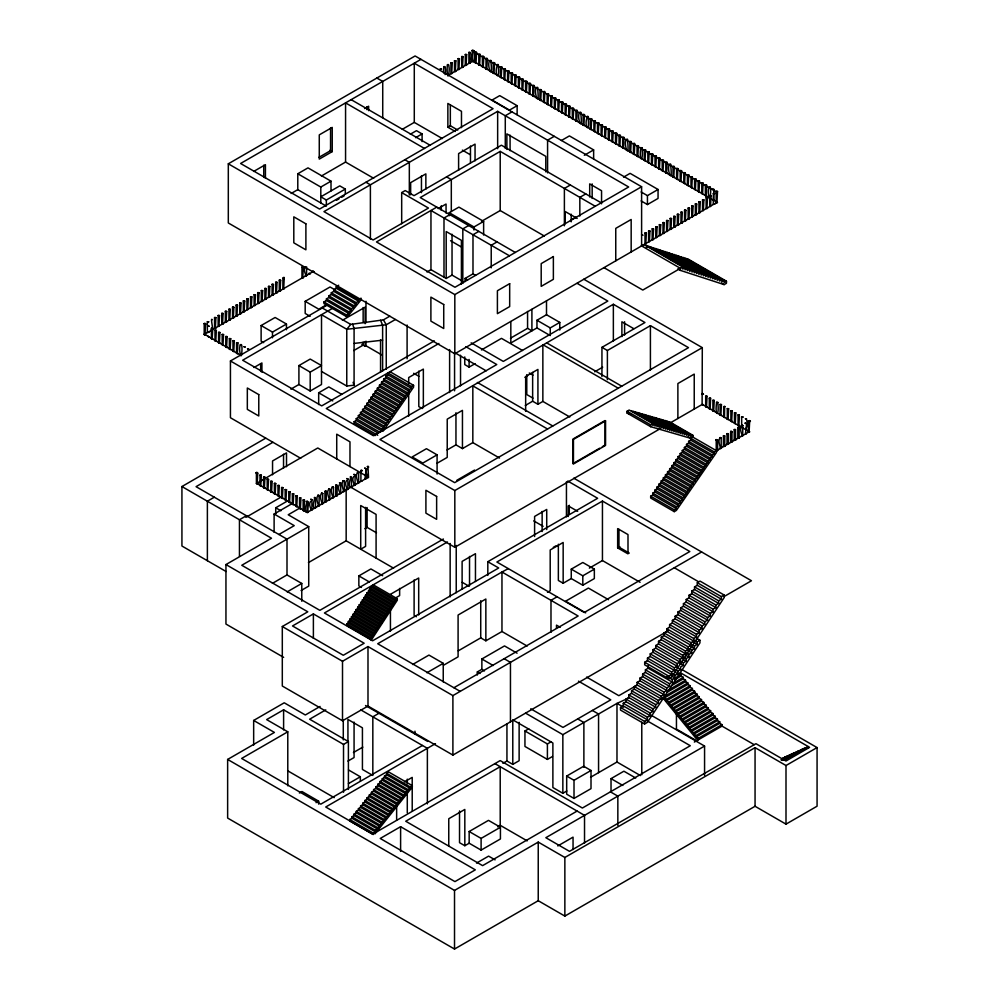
<?xml version="1.0" encoding="UTF-8"?>
<svg xmlns="http://www.w3.org/2000/svg" width="999" height="999" viewBox="0 0 999 999"><rect width="100%" height="100%" fill="white"/><g stroke="black" fill="none" stroke-linecap="round" stroke-linejoin="round"><path stroke-width="1.5" d="M371.128 640.347L397.302 600.212L397.302 598.726L373.214 584.815L373.214 586.301M383.092 431.193L413.574 387.15L413.574 385.314L389.985 371.703M374.937 833.928L412.3 787.1L412.3 785.639L388.786 772.052L386.613 773.313L386.613 774.774L410.127 788.348L410.127 786.887L386.613 773.313M361.438 299.363L348.801 315.097L346.341 316.521L323.951 303.596L323.951 301.96L326.411 300.537L348.801 313.461L348.801 311.825L326.411 298.901L326.411 300.537M389.835 316.159L383.404 319.867L350.736 324.413L346.765 329.27L346.765 386.026L354.083 385.189L354.083 328.434L352.61 324.151M204.208 323.514L205.557 323.639L204.995 335.04L204.208 334.59L204.208 323.514L205.557 323.639M207.367 321.703L208.704 321.815L207.367 321.703L207.367 332.217L208.704 332.342L207.367 332.217M212.3 319.742C209.678 316.458 214.81 333.029 211.151 329.92M214.56 317.545L215.896 317.67L215.334 328.509L214.56 328.059L214.56 317.545L215.896 317.67M218.157 315.472L219.493 315.597L218.931 326.436L218.157 325.986L218.157 315.472L219.493 315.597M221.753 313.399L223.089 313.511L222.527 324.363L221.753 323.913L221.753 313.399L223.089 313.511M204.208 334.59L205.557 334.715M225.349 311.313L226.686 311.438L226.124 322.29L225.349 321.84L225.349 311.313L226.686 311.438M211.401 328.221L212.75 328.346L212.175 339.198L211.401 338.748L211.401 328.221L212.75 328.346M228.946 309.24L230.282 309.365L229.72 320.204L228.946 319.755L228.946 309.24L230.282 309.365M443.731 72.952C442.769 61.751 446.903 67.158 445.067 74.588M232.542 307.168L233.878 307.292L233.316 318.132L232.542 317.682L232.542 307.168L233.878 307.292M214.56 328.059L215.896 328.184M445.067 67.07L443.731 66.945M447.327 73.889C446.004 56.506 451.423 66.796 448.101 75.837M236.139 305.082L237.475 305.207L236.913 316.059L236.139 315.609L236.139 305.082L237.475 305.207M448.663 64.997L447.327 64.873M214.997 330.307L216.346 330.419L215.772 341.271L214.997 340.821L214.997 330.307L216.346 330.419M450.924 62.8L452.26 62.912L451.698 73.764L450.924 73.314L450.924 62.8L452.26 62.912M239.735 303.009L241.071 303.134L240.509 313.973L239.735 313.536L239.735 303.009L241.071 303.134M221.753 323.913L223.089 324.038M454.52 60.714L455.856 60.839L455.294 71.691L454.52 71.241L454.52 60.714L455.856 60.839M243.331 300.936L244.668 301.061L244.106 311.9L243.331 311.451L243.331 300.936L244.668 301.061M225.349 321.84L226.686 321.953M458.116 58.641L459.453 58.766L458.891 69.605L458.116 69.156L458.116 58.641L459.453 58.766M211.401 338.748L212.75 338.873M246.928 298.863L248.264 298.988L247.702 309.827L246.928 309.378L246.928 298.863L248.264 298.988M228.946 319.755L230.282 319.88M461.713 56.568L463.049 56.693L462.487 67.532L461.713 67.083L461.713 56.568L463.049 56.693M218.594 332.38L219.942 332.505L219.368 343.344L218.594 342.894L218.594 332.38L219.942 332.505M250.524 296.778L251.86 296.903L251.298 307.754L250.524 307.305L250.524 296.778L251.86 296.903M232.542 317.682L233.878 317.807M465.309 54.495L466.645 54.608L466.083 65.459L465.309 65.01L465.309 54.495L466.645 54.608M254.121 294.705L255.457 294.83L254.895 305.669L254.121 305.232L254.121 294.705L255.457 294.83M236.139 315.609L237.475 315.734M468.906 52.41L470.242 52.535L469.68 63.387L468.906 62.937L468.906 52.41L470.242 52.535M214.997 340.821L216.346 340.946M257.717 292.632L259.053 292.757L258.491 303.596L257.717 303.147L257.717 292.632L259.053 292.757M239.735 313.536L241.071 313.649M471.74 50.774C474.575 47.303 468.656 64.336 473.014 61.176M222.19 334.453L223.539 334.578L222.964 345.417L222.19 344.967L222.19 334.453L223.539 334.578M454.52 71.241L455.856 71.354M473.963 50.662C475.824 66.184 470.616 64.898 472.889 50.562M261.313 290.559L262.65 290.672L262.088 301.523L261.313 301.074L261.313 290.559L262.65 290.672M243.331 311.451L244.668 311.576M474.038 50.899L472.689 50.774M458.116 69.156L459.453 69.281M264.91 288.474L266.246 288.599L265.684 299.45L264.91 299.001L264.91 288.474L266.246 288.599M461.713 67.083L463.049 67.208M218.594 342.894L219.942 343.019M268.506 286.401L269.842 286.526L269.28 297.365L268.506 296.928L268.506 286.401L269.842 286.526M475.224 52.235L476.573 52.36L476.011 63.212L475.224 62.762L475.224 52.235L476.573 52.36M250.524 307.305L251.86 307.43M225.786 336.526L227.135 336.651L226.561 347.502L225.786 347.053L225.786 336.526L227.135 336.651M465.309 65.01L466.645 65.135M272.103 284.328L273.439 284.453L272.877 295.292L272.103 294.842L272.103 284.328L273.439 284.453M468.906 62.937L470.242 63.049M275.699 282.255L277.035 282.367L276.473 293.219L275.699 292.769L275.699 282.255L277.035 282.367M257.717 303.147L259.053 303.271M279.295 280.17L280.632 280.294L280.07 291.146L279.295 290.697L279.295 280.17L280.632 280.294M478.821 54.321L480.169 54.446L479.607 65.285L478.821 64.835L478.821 54.321L480.169 54.446M261.313 301.074L262.65 301.198M229.383 338.611L230.732 338.723L230.157 349.575L229.383 349.126L229.383 338.611L230.732 338.723M282.892 278.097L284.228 278.221L283.666 289.061L282.892 288.611L282.892 278.097L284.228 278.221M264.91 299.001L266.246 299.126M268.506 296.928L269.842 297.04M475.224 62.762L476.573 62.887M225.786 347.053L227.135 347.177M272.103 294.842L273.439 294.967M482.417 56.394L483.766 56.518L482.417 56.394L482.417 66.908L483.204 67.358L483.766 58.017M232.979 340.684L234.315 340.809L233.754 351.648L232.979 351.198L232.979 340.684L234.315 340.809M275.699 292.769L277.035 292.894M279.295 290.697L280.632 290.821M478.821 64.835L480.169 64.96M229.383 349.126L230.732 349.25M282.892 288.611L284.228 288.736M486.014 58.466L487.362 58.591L486.8 69.443L486.014 68.993L486.014 58.466L487.362 58.591M301.973 267.083L303.309 267.208L302.747 278.047L301.973 277.597L301.973 267.083L303.309 267.208M236.576 342.757L237.912 342.882L237.35 353.721L236.576 353.284L236.576 342.757L237.912 342.882M482.417 66.908L483.766 67.033M490.959 62.175C493.369 84.815 485.002 60.752 490.884 60.427M240.946 355.806C236.788 345.542 243.843 336.75 241.508 355.482M490.959 60.664L489.61 60.552M241.508 344.955L240.172 344.83M301.973 277.597L303.309 277.722M486.014 68.993L487.362 69.106M236.576 353.284L237.912 353.396M305.269 275.699C308.079 277.56 302.197 270.629 305.269 266.683M493.206 62.625L494.555 62.75L493.981 73.589L493.206 73.139L493.206 62.625L494.555 62.75M489.61 71.066L490.959 71.191M498.076 64.585C500.561 84.378 493.044 73.551 497.789 64.411M498.151 64.823L496.803 64.698M493.206 73.139L494.555 73.264M500.399 66.771L501.748 66.896L501.173 77.747L500.399 77.298L500.399 66.771L501.748 66.896M503.996 68.856L505.344 68.968L504.77 79.82L503.996 79.371L503.996 68.856L505.344 68.968M500.399 77.298L501.748 77.422M507.592 70.929L508.941 71.054L508.366 81.893L507.592 81.443L507.592 70.929L508.941 71.054M503.996 79.371L505.344 79.495M511.188 73.002L512.524 73.127L511.963 83.966L511.188 83.529L511.188 73.002L512.524 73.127M507.592 81.443L508.941 81.568M514.785 75.075L516.121 75.2L515.559 86.051L514.785 85.602L514.785 75.075L516.121 75.2M511.188 83.529L512.524 83.641M518.381 77.16L519.717 77.273L518.381 77.16L518.381 87.675L519.155 88.124L519.717 78.784M521.977 79.233L523.314 79.358L522.752 90.197L521.977 89.748L521.977 79.233L523.314 79.358M518.381 87.675L519.717 87.8M525.574 81.306L526.91 81.431L525.574 81.306L525.574 91.833L526.348 92.27L526.91 82.929M521.977 89.748L523.314 89.873M529.17 83.379L530.506 83.504L529.945 94.356L529.17 93.906L529.17 83.379L530.506 83.504M525.574 91.833L526.91 91.945M532.767 85.464L534.103 85.577L533.541 96.428L532.767 95.979L532.767 85.464L534.103 85.577M529.17 93.906L530.506 94.031M537.699 89.161C540.122 111.813 531.743 87.75 537.637 87.425M537.699 87.662L536.363 87.537M532.767 95.979L534.103 96.104M539.959 89.61L541.296 89.735L540.734 100.574L539.959 100.137L539.959 89.61L541.296 89.735M536.363 98.052L537.699 98.177M543.556 91.683L544.892 91.808L544.33 102.66L543.556 102.21L543.556 91.683L544.53 91.396M539.959 100.137L541.296 100.25M547.152 93.769L548.488 93.894L547.927 104.733L547.152 104.283L547.152 93.769L548.488 93.894M543.556 102.21L544.892 102.335M550.749 95.842L552.085 95.966L551.523 106.806L550.749 106.356L550.749 95.842L552.085 95.966M547.152 104.283L548.488 104.408M554.345 97.914L555.681 98.039L555.119 108.891L554.345 108.441L554.345 97.914L555.681 98.039M557.942 100L559.278 100.112L558.716 110.964L557.942 110.514L557.942 100L559.278 100.112M554.345 108.441L555.681 108.554M561.538 102.073L562.874 102.198L562.312 113.037L561.538 112.587L561.538 102.073L562.874 102.198M565.134 104.146L566.47 104.271L565.909 115.11L565.134 114.66L565.134 104.146L566.47 104.271M561.538 112.587L562.874 112.712M568.731 106.219L570.067 106.344L569.505 117.195L568.731 116.746L568.731 106.219L570.067 106.344M565.134 114.66L566.47 114.785M572.327 108.304L573.663 108.416L572.327 108.304L572.327 118.819L573.101 119.268L573.663 109.927M568.731 116.746L570.067 116.858M575.923 110.377L577.26 110.502L576.698 121.341L575.923 120.891L575.923 110.377L577.26 110.502M256.406 473.002L257.742 473.126L257.18 483.966L256.406 483.516L256.406 473.002L257.742 473.126M572.327 118.819L573.663 118.943M580.856 114.073C583.279 136.726 574.9 112.662 580.794 112.338M260.002 475.074L261.338 475.199L260.776 486.051L260.002 485.601L260.002 475.074L261.338 475.199M580.856 112.575L579.52 112.45M575.923 120.891L577.26 121.016M256.406 483.516L317.769 447.989L368.331 477.185L307.168 512.499C301.798 511.9 309.253 499.35 306.019 501.648M583.116 114.523L584.452 114.648L583.891 125.499L583.116 125.05L583.116 114.523L584.452 114.648M263.599 477.16L264.935 477.272L264.373 488.124L263.599 487.674L263.599 477.16L264.872 477.035M579.52 122.964L580.856 123.089M260.002 485.601L261.338 485.726M587.986 116.483C590.459 136.276 582.941 125.462 587.687 116.321M267.195 479.233L268.531 479.358L267.969 490.197L267.195 489.747L267.195 479.233L268.531 479.358M588.049 116.721L586.713 116.608M583.116 125.05L584.452 125.175M263.599 487.674L264.935 487.799M590.309 118.681L591.645 118.806L591.083 129.645L590.309 129.196L590.309 118.681L591.645 118.806M270.791 481.306L272.128 481.431L271.566 492.27L270.791 491.82L270.791 481.306L272.128 481.431M267.195 489.747L268.531 489.872M593.906 120.754L595.242 120.879L594.68 131.718L593.906 131.281L593.906 120.754L595.242 120.879M274.388 483.379L275.724 483.504L275.162 494.355L274.388 493.906L274.388 483.379L275.724 483.504M590.309 129.196L591.645 129.321M270.791 491.82L272.128 491.945M597.502 122.827L598.838 122.952L598.276 133.804L597.502 133.354L597.502 122.827L598.838 122.952M277.984 485.464L279.32 485.576L278.758 496.428L277.984 495.979L277.984 485.464L279.32 485.576M593.906 131.281L595.242 131.393M274.388 493.906L275.724 494.03M601.098 124.912L602.434 125.025L601.873 135.876L601.098 135.427L601.098 124.912L602.434 125.025M281.581 487.537L282.917 487.662L282.355 498.501L281.581 498.051L281.581 487.537L282.917 487.662M597.502 133.354L598.838 133.479M604.695 126.985L606.031 127.11L605.469 137.949L604.695 137.5L604.695 126.985L606.031 127.11M285.177 489.61L286.513 489.735L285.951 500.574L285.177 500.137L285.177 489.61L286.513 489.735M601.098 135.427L602.434 135.552M281.581 498.051L282.917 498.176M608.291 129.058L609.627 129.183L608.291 129.058L608.291 139.585L609.065 140.022L609.627 130.682M288.773 491.683L290.11 491.808L289.548 502.659L288.773 502.21L288.773 491.683L290.11 491.808M611.888 131.131L613.224 131.256L612.662 142.108L611.888 141.658L611.888 131.131L613.224 131.256M292.37 493.768L293.706 493.881L293.144 504.732L292.37 504.283L292.37 493.768L293.706 493.881M608.291 139.585L609.627 139.698M288.773 502.21L290.11 502.335M615.484 133.217L616.82 133.329L615.484 133.217L615.484 143.731L616.258 144.181L616.82 134.84M295.966 495.841L297.302 495.966L296.74 506.805L295.966 506.356L295.966 495.841L297.302 495.966M292.37 504.283L293.706 504.408M619.068 135.29L620.416 135.414L619.855 146.254L619.068 145.804L619.068 135.29L620.416 135.414M299.563 497.914L300.899 498.039L299.563 497.914L299.563 508.441L300.337 508.878L300.899 499.537M615.484 143.731L616.82 143.856M295.966 506.356L297.302 506.481M622.664 137.363L624.013 137.487L623.451 148.327L622.664 147.889L622.664 137.363L624.013 137.487M303.159 499.987L304.495 500.112L303.933 510.964L303.159 510.514L303.159 499.987L304.495 500.112M619.068 145.804L620.416 145.929M299.563 508.441L300.899 508.553M627.609 141.071C630.019 163.711 621.653 139.648 627.534 139.323M306.98 501.648C309.153 499.488 306.193 509.14 307.043 512.4M627.609 139.56L626.261 139.435M622.664 147.889L624.013 148.002M303.159 510.514L304.495 510.639M629.857 141.521L631.206 141.646L630.644 152.485L629.857 152.035L629.857 141.521L631.206 141.646M626.261 149.962L627.609 150.087M633.453 143.594L634.802 143.719L634.24 154.558L633.453 154.108L633.453 143.594L634.44 143.307M308.316 502.097L307.754 512.612L256.593 483.304L257.742 483.641M310.577 510.089C313.386 511.9 307.467 505.344 310.577 501.348M315.509 497.939L315.509 508.129L314.36 507.792M629.857 152.035L631.206 152.16M317.757 505.931C320.542 507.979 314.785 499.537 317.757 495.741M637.05 145.667L638.398 145.792L637.824 156.643L637.05 156.194L637.05 145.667L638.398 145.792M321.353 503.858C324.138 505.906 318.381 497.452 321.353 493.668M326.298 491.708L326.298 501.91L325.15 501.573M328.546 499.712C331.331 501.748 325.574 493.306 328.546 489.51M633.453 154.108L634.802 154.233M641.92 147.627C643.781 163.162 638.573 161.863 640.846 147.527M332.143 497.627C334.927 499.675 329.171 491.233 332.143 487.437M641.995 147.864L640.646 147.752M335.739 495.554L337.088 495.679L335.739 495.554L335.739 485.039L337.088 485.152L335.814 485.277M339.335 493.481C342.158 495.292 336.238 488.736 339.335 484.74M637.05 156.194L638.398 156.306M342.932 491.408C345.716 493.444 339.96 485.002 342.932 481.206M644.243 149.825L645.591 149.95L645.017 160.789L644.243 160.34L644.243 149.825L645.591 149.95M346.528 489.323C349.35 491.133 343.431 484.59 346.528 480.594M351.473 477.185L351.473 487.375L350.324 487.037M353.721 485.177C356.543 486.988 350.624 480.432 353.721 476.436M647.839 151.898L649.188 152.023L648.613 162.862L647.839 162.412L647.839 151.898L649.188 152.023M357.317 483.104C360.102 485.139 354.345 476.698 357.317 472.902M362.187 480.906L361.101 480.806M644.243 160.34L645.591 160.464M651.435 153.971L652.784 154.096L652.21 164.947L651.435 164.498L651.435 153.971L652.784 154.096M367.182 477.397C370.005 479.208 364.086 472.664 367.182 468.668M365.846 479.07C363.748 481.206 366.496 472.102 365.846 468.868M655.032 156.056L656.38 156.169L655.806 167.02L655.032 166.571L655.032 156.056L656.38 156.169M651.435 164.498L652.784 164.623M658.628 158.129L659.964 158.254L659.402 169.093L658.628 168.644L658.628 158.129L659.964 158.254M655.032 166.571L656.38 166.696M662.225 160.202L663.561 160.327L662.225 160.202L662.225 170.717L662.999 171.166L663.561 161.826M658.628 168.644L659.964 168.769M665.821 162.275L667.157 162.4L666.595 173.252L665.821 172.802L665.821 162.275L667.157 162.4M662.225 170.717L663.561 170.841M670.754 165.984C673.176 188.636 664.797 164.573 670.691 164.236M670.754 164.473L669.417 164.36M665.821 172.802L667.157 172.927M673.014 166.433L674.35 166.558L673.788 177.397L673.014 176.948L673.014 166.433L674.35 166.558M669.417 174.875L670.754 175M676.61 168.506L677.946 168.631L677.384 179.47L676.61 179.033L676.61 168.506L677.946 168.631M673.014 176.948L674.35 177.073M680.207 170.579L681.543 170.704L680.981 181.556L680.207 181.106L680.207 170.579L681.543 170.704M676.61 179.033L677.946 179.146M683.803 172.665L685.139 172.777L684.577 183.629L683.803 183.179L683.803 172.665L685.139 172.777M680.207 181.106L681.543 181.231M687.399 174.738L688.736 174.862L688.174 185.702L687.399 185.252L687.399 174.738L688.736 174.862M683.803 183.179L685.139 183.304M690.996 176.811L692.332 176.935L691.77 187.775L690.996 187.337L690.996 176.811L692.332 176.935M645.004 232.979L646.353 233.104L645.791 243.956L645.004 243.506L645.004 232.979L646.353 233.104M687.399 185.252L688.736 185.377M648.601 230.906L649.949 231.031L649.387 241.87L648.601 241.421L648.601 230.906L649.949 231.031M694.592 178.883L695.928 179.008L695.366 189.86L694.592 189.41L694.592 178.883L695.928 179.008M652.197 228.833L653.546 228.958L652.984 239.797L652.197 239.348L652.197 228.833L653.546 228.958M655.794 226.748L657.142 226.873L656.58 237.725L655.794 237.275L655.794 226.748L657.142 226.873M690.996 187.337L692.332 187.45M659.39 224.675L660.739 224.8L660.164 235.639L659.39 235.202L659.39 224.675L660.739 224.8M698.189 180.969L699.525 181.081L698.189 180.969L698.189 191.483L698.963 191.933L699.525 182.592M662.986 222.602L664.335 222.727L663.761 233.566L662.986 233.117L662.986 222.602L664.335 222.727M645.004 243.506L646.353 243.619M666.583 220.529L667.931 220.642L667.357 231.493L666.583 231.044L666.583 220.529L667.931 220.642M670.179 218.444L671.528 218.569L670.953 229.42L670.179 228.971L670.179 218.444L671.528 218.569M652.197 239.348L653.546 239.473M701.785 183.042L703.121 183.167L702.559 194.006L701.785 193.556L701.785 183.042L703.121 183.167M673.776 216.371L675.124 216.496L674.55 227.335L673.776 226.898L673.776 216.371L675.124 216.496M677.372 214.298L678.721 214.423L678.146 225.262L677.372 224.812L677.372 214.298L678.721 214.423M659.39 235.202L660.739 235.314M698.189 191.483L699.525 191.608M680.968 212.225L682.305 212.337L681.743 223.189L680.968 222.74L680.968 212.225L682.305 212.337M662.986 233.117L664.335 233.242M705.381 185.115L706.718 185.24L705.381 185.115L705.381 195.642L706.156 196.079L706.718 186.738M684.565 210.14L685.901 210.265L685.339 221.116L684.565 220.667L684.565 210.14L685.901 210.265M688.161 208.067L689.497 208.192L688.935 219.031L688.161 218.594L688.161 208.067L689.497 208.192M670.179 228.971L671.528 229.096M691.758 205.994L693.094 206.119L692.532 216.958L691.758 216.508L691.758 205.994L693.094 206.119M673.776 226.898L675.124 227.01M709.752 198.164C705.481 190.497 712.324 178.072 710.314 196.328M695.354 203.921L696.69 204.033L696.128 214.885L695.354 214.435L695.354 203.921L696.69 204.033M710.314 187.312L708.978 187.188M677.372 224.812L678.721 224.937M698.95 201.835L700.287 201.96L699.725 212.812L698.95 212.362L698.95 201.835L700.287 201.96M680.968 222.74L682.305 222.864M705.381 195.642L706.718 195.754M702.547 199.763L703.883 199.887L703.321 210.727L702.547 210.277L702.547 199.763L703.883 199.887M684.565 220.667L685.901 220.791M706.143 197.69L707.479 197.814L706.917 208.654L706.143 208.204L706.143 197.69L707.479 197.814M688.161 218.594L689.497 218.706M713.91 189.398L712.574 189.273L713.91 189.398L713.91 199.912L712.574 199.788L713.91 199.912M709.74 195.617L711.076 195.729L710.514 206.581L709.74 206.131L709.74 195.617L711.076 195.729M708.978 197.715L709.952 197.427M713.336 193.531L714.672 193.656L713.336 193.531L713.336 204.058L714.672 204.171L713.336 204.058M695.354 214.435L696.69 214.56M716.171 191.346L717.507 191.471L716.945 202.872L716.171 202.422L716.171 191.346L717.507 191.471M698.95 212.362L700.287 212.487M706.143 208.204L707.479 208.329M716.171 202.422L717.145 202.135M717.319 202.198L716.358 201.648L717.319 202.198L454.82 353.758L228.309 222.977L228.309 163.811L415.097 55.969L641.608 186.738L641.608 245.916L680.431 268.331L680.431 270.404L724.15 284.603L726.46 283.279L726.46 281.206L687.836 258.903M705.706 396.178L707.042 396.291L706.48 407.142L705.706 406.693L705.706 396.178L707.042 396.291M583.791 279.221L702.297 347.64L702.11 404.62L703.446 404.732L702.297 404.395L669.829 423.151M709.302 398.251L710.639 398.376L710.077 409.215L709.302 408.766L709.302 398.251L710.576 398.126M705.706 406.693L707.042 406.818M712.899 400.324L714.235 400.449L713.673 411.288L712.899 410.839L712.899 400.324L714.235 400.449M709.302 408.766L710.639 408.891M717.769 402.285C719.63 417.807 714.41 416.521 716.683 402.185M717.831 402.522L716.495 402.397M712.899 410.839L714.235 410.964M720.092 404.483L721.428 404.595L720.866 415.447L720.092 414.997L720.092 404.483L721.428 404.595M725.024 406.68L723.688 406.556L723.688 417.07L724.462 417.52L724.662 406.268M720.092 414.997L721.428 415.122M727.284 408.628L728.621 408.753L728.059 419.592L727.284 419.155L727.284 408.628L728.621 408.753M730.881 410.701L732.217 410.826L731.655 421.678L730.881 421.228L730.881 410.701L732.217 410.826M727.284 419.155L728.621 419.268M734.477 412.787L735.813 412.899L735.252 423.751L734.477 423.301L734.477 412.787L735.813 412.899M730.881 421.228L732.217 421.353M738.074 414.86L739.41 414.985L738.074 414.86L738.074 425.374L738.848 425.824L739.41 416.483M741.67 416.933L743.006 417.058L741.67 416.933L741.67 427.46L743.006 427.572L741.67 427.46M738.074 425.374L739.41 425.499M716.308 450.611L717.582 450.499L716.595 450.786L692.844 437.1L690.734 438.311L650.674 426.685L627.085 413.062L627.085 411.238L629.195 410.015L652.784 423.638L652.784 425.462L654.894 424.25L654.894 426.073L657.005 424.862L657.005 426.685L659.103 425.474L659.103 427.297L661.213 426.086L661.213 427.909L663.324 426.698L663.324 428.521L665.434 427.31L665.434 429.145L667.544 427.922L667.544 429.757L669.655 428.534L669.655 430.369L671.753 429.145L671.753 430.981L673.863 429.757L673.863 431.593L675.973 430.369L675.973 432.205L678.084 430.981L678.084 432.817L680.194 431.593L680.194 433.429L682.305 432.205L682.305 434.041L684.402 432.817L684.402 434.652L686.513 433.429L686.513 435.264L688.623 434.041L688.623 435.876L690.734 434.652L690.734 436.488L692.844 435.264L692.844 437.1M719.829 448.301C722.614 450.349 716.857 441.895 719.829 438.111M723.426 446.228L724.774 446.341L723.426 446.228L723.426 435.701L724.774 435.826L723.501 435.939M727.022 444.143L728.371 444.268L727.022 444.143L727.022 433.628L728.371 433.753L727.097 433.866M748.326 420.779L749.662 420.904L749.1 432.305L748.326 431.855L748.326 420.779L749.662 420.904M731.967 432.005L731.967 442.195L730.806 441.858M734.215 439.997L735.551 440.122L734.215 439.997L734.215 429.47L735.551 429.595L734.277 429.72M737.811 437.924L739.148 438.037L737.811 437.924L737.811 427.397L739.148 427.522L737.874 427.634M746.603 429.657C743.793 430.719 749.675 424.388 746.603 420.641M741.408 435.839C744.193 437.887 738.436 429.445 741.408 425.649M746.34 433.891C744.243 436.026 746.99 426.923 746.34 423.701M748.326 431.855L749.3 431.568M749.475 431.63L748.513 431.081L749.475 431.63L714.322 451.935L688.111 436.8M601.947 347.352L644.967 322.515L613.361 304.27L379.932 439.498L454.682 482.642L688.498 347.652L650.411 325.649L607.392 350.487L601.947 347.352L601.947 376.498M420.966 59.353L240.597 163.486L319.555 209.078L493.069 108.691L414.285 63.212L414.285 122.39L442.332 138.574M253.684 171.441L265.422 164.673L265.422 178.371M364.585 108.554L368.631 106.206L368.631 110.652M473.039 50.999L472.502 50.462L473.364 50.287M447.652 75.649L472.889 61.076L474.038 61.414M318.881 157.38L330.557 150.649L330.557 127.934M332.23 151.611L319.268 159.103L319.268 134.877L332.23 127.397L332.23 151.611L329.882 150.262M326.348 206.144L297.789 189.648L297.789 173.764L307.992 167.869L331.006 181.169L331.006 190.921M291.134 193.481L297.789 189.648M321.416 176.011L345.567 162.063L373.663 178.284M402.31 129.308L414.285 122.39M410.302 134.228L416.471 130.669L422.09 133.928L422.09 141.621M297.789 173.764L320.804 187.05L331.006 181.169M415.596 137.675L422.09 133.928M461.476 127.647L461.476 111.314L447.864 103.446L447.864 127.21L450.537 125.662M345.317 189.073L339.772 185.864L320.804 196.815L326.348 200.012L345.317 189.073L345.317 193.656M336.463 200.3L338.998 198.838M341.521 197.377L344.056 195.916M436.788 207.118L376.473 241.945L454.982 287.262L628.671 186.988L497.652 111.339L323.951 211.613L373.127 239.997L428.459 208.054L401.685 192.595L401.685 223.739M517.132 105.682L509.465 110.115L492.057 100.062L499.725 95.629L517.132 105.682L517.132 114.71M511.963 111.888L505.282 115.747L505.282 148.451M401.685 192.595L405.207 190.559L414.023 195.654L501.411 145.205L601.223 202.834M595.279 206.269L500.212 151.386L420.229 197.565L515.297 252.447M205.757 333.604L313.611 271.328M554.258 136.314L547.577 140.172L547.577 172.864M438.161 208.579L446.053 204.033L446.053 213.099M561.426 140.509L569.405 135.914L593.631 149.9L593.631 158.779M449.25 215.722L449.25 212.7L458.916 207.118L483.628 221.391L483.628 235.027M449.825 214.648L443.993 218.019L443.993 277.185M263.661 342.632L261.126 341.171L261.126 325.549L275.112 317.482L286.463 324.038L286.463 329.72M310.152 316.333L305.182 313.461L305.182 301.336L330.032 286.988L334.99 289.86M336.238 286.663L358.629 299.588L358.629 301.223L336.238 288.299L336.238 286.663L338.698 285.239M333.778 289.722L356.168 302.647L356.168 304.283L333.778 291.358L333.778 289.722L336.238 288.299M331.318 292.782L353.708 305.706L353.708 307.342L331.318 294.418L331.318 292.782L333.778 291.358M328.871 295.841L351.261 308.766L351.261 310.402L328.871 297.477L328.871 295.841L331.318 294.418M326.411 298.901L328.871 297.477M261.126 325.549L272.49 332.105L286.463 324.038M584.328 155.27L593.631 149.9M326.673 304.683L318.831 309.215L305.182 301.336M300.724 458.316L230.432 417.732L230.432 360.976L327.535 304.92M468.656 225.524L462.824 228.883L462.824 283.379M481.555 221.316L500.212 210.552L544.33 236.026M332.992 308.067L242.645 360.227L321.728 405.881L434.34 340.871M449.25 212.7L473.976 226.973L483.628 221.391M358.629 299.588L361.076 298.177M478.808 231.381L472.989 234.753L472.989 273.876L465.097 278.421L465.097 281.506M356.168 302.647L358.629 301.223M353.708 305.706L356.168 304.283M351.261 308.766L353.708 307.342M348.801 311.825L351.261 310.402M253.971 367.52L261.913 362.937L261.913 372.215M570.329 184.99L564.385 188.436L564.385 225.799M323.951 301.96L346.341 314.885L348.801 313.461M342.382 320.279L365.135 307.155L365.135 323.701M426.973 271.965L430.956 269.655L446.203 278.459L452.035 275.1L462.175 280.956M497.052 241.92L491.221 245.279L491.221 267.844M585.776 193.918L579.832 197.352L579.832 216.034M623.588 177.123L630.107 173.351L658.054 189.485L658.054 198.426L647.439 204.558L641.096 200.899M298.913 365.584L310.202 359.066L321.503 365.584L310.202 372.103L298.913 365.584L298.913 384.503L310.202 391.021L321.503 384.503L321.516 314.697L346.765 329.27L386.251 324.775L395.367 319.518M570.516 220.28L575.849 217.195M353.783 350.537L363.149 345.13L363.149 342.12M290.871 389.135L298.913 384.503M361.85 344.38L365.135 346.266L365.984 345.779L381.73 354.87M228.309 163.811L454.82 294.58L641.608 186.738M641.096 191.958L647.439 195.617L658.054 189.485M318.681 404.558L318.681 392.782L328.821 386.925L341.621 394.318M226.086 571.515L181.93 546.028L181.93 486.538L265.709 438.161M438.886 343.494L326.273 408.516L373.439 435.739L496.778 364.535L465.784 346.641M375.112 435.601L354.146 423.489L354.146 421.665L356.256 420.442L356.256 418.618L358.366 417.395L358.366 415.572L360.477 414.348L360.477 412.525L362.575 411.301L362.575 409.478L364.685 408.266L364.685 406.431L366.795 405.219L366.795 403.384L368.906 402.172L368.906 400.337L371.016 399.125L371.016 397.29L373.127 396.079L373.127 394.243L375.224 393.032L375.224 391.196L377.335 389.985L377.335 388.149L379.445 386.938L379.445 385.102L381.556 383.891L381.556 382.055L383.666 380.844L383.666 379.008L385.776 377.797L385.776 375.961L387.874 374.75L411.463 388.361L411.463 386.538L413.574 385.314M272.877 442.307L196.054 486.663L287 539.16L287 574.937L301.773 583.453L301.773 601.248M641.808 246.029L644.105 244.705L682.729 267.008L682.729 269.081L685.027 267.744L685.027 269.83L687.337 268.494L687.337 270.579L689.635 269.243L689.635 271.316L691.932 269.992L691.932 272.065L694.243 270.741L694.243 272.814L696.54 271.491L696.54 273.564L698.838 272.24L698.838 274.313L701.136 272.977L701.136 275.062L703.446 273.726L703.446 275.811L705.744 274.475L705.744 276.548L708.041 275.225L708.041 277.297L710.351 275.974L710.351 278.047L712.649 276.723L712.649 278.796L714.947 277.472L714.947 279.545L717.257 278.209L717.257 280.294L719.555 278.958L719.555 281.044L721.852 279.708L721.852 281.78L724.15 280.457L724.15 282.53L726.46 281.206M646.403 247.527L648.713 246.204L687.337 268.494M214.323 497.202L207.38 501.223L207.38 560.714M385.776 375.961L409.353 389.585L411.463 388.361M383.666 379.008L407.255 392.632L409.353 391.408L409.353 389.585M481.431 349.95L501.486 338.361L522.514 350.499M381.556 382.055L405.144 395.679L407.255 394.455L407.255 392.632M510.826 321.541L510.826 343.007L536.962 327.922L536.962 320.242L546.503 314.735L559.777 322.402L559.777 330.082M379.445 385.102L403.034 398.726L405.144 397.502L405.144 395.679M510.439 338.224L527.572 328.334L531.905 330.844L531.905 309.365M377.335 388.149L400.924 401.773L403.034 400.549L403.034 398.726M375.224 391.196L398.813 404.82L400.924 403.596L400.924 401.773M373.127 394.243L396.703 407.867L398.813 406.643L398.813 404.82M464.76 356.93L464.76 364.598L469.105 367.108L475.137 363.624M371.016 397.29L394.605 410.914L396.703 409.69L396.703 407.867M368.906 400.337L392.495 413.961L394.605 412.737L394.605 410.914M366.795 403.384L390.384 417.008L392.495 415.784L392.495 413.961M364.685 406.431L388.274 420.055L390.384 418.831L390.384 417.008M536.962 320.242L550.249 327.909L559.777 322.402M362.575 409.478L386.163 423.089L388.274 421.878L388.274 420.055M360.477 412.525L384.053 426.136L386.163 424.925L386.163 423.089M358.366 415.572L381.943 429.183L384.053 427.972L384.053 426.136M381.943 429.183L381.943 431.019L379.845 432.23L356.256 418.618M246.403 515.721L239.448 519.742L239.448 556.356M245.916 517.357L280.969 497.127M682.729 267.008L642.794 290.06L603.97 267.645M275.724 513.836L275.724 507.779L288.848 500.199M274.113 532.317L274.113 514.01L292.757 503.246M524.912 377.36L527.584 375.824M300.337 507.767L288.212 514.772L308.728 526.623L308.728 586.113L301.061 590.546M283.641 657.367L225.949 624.063L225.949 564.56L271.516 538.249L181.93 486.538M278.908 534.49L294.243 525.636L274.113 514.01M308.728 526.623L241.77 565.272L319.842 610.339L443.406 539.01M437.087 454.845L422.814 463.086L412.175 456.943L426.448 448.701L437.087 454.845L437.087 474.063M447.077 449.987L455.956 444.855L462.45 448.613L472.827 442.619L499.512 458.029M525.287 405.482L532.642 401.236L537.924 404.283L542.857 401.436L569.78 416.983M594.705 371.79L602.697 367.17M436.838 463.399L447.227 457.392L447.227 419.143L462.45 410.364L462.45 448.613M364.872 528.696L367.108 527.397L376.486 532.804M272.427 583.354L287 574.937M308.429 562.599L346.166 540.809L393.581 568.181M456.855 480.282L474.562 470.067M230.432 360.976L454.82 490.534L702.297 347.64M287.188 591.87L301.773 583.453M637.624 414.298L639.735 413.087L663.324 426.698M361.463 587.449L358.853 585.938L358.853 575.899L370.904 568.943L382.654 575.736M667.969 630.906L452.897 755.082L367.994 706.068L342.507 720.779L282.305 686.026L282.305 626.523L307.792 611.813L225.949 564.56M599.662 448.214L572.877 463.673L572.877 439.11L605.019 420.554L605.019 445.117L602.347 446.665M313.386 613.91L292.52 625.961L343.294 655.269L364.16 643.231L313.386 613.91L313.386 638.324M654.495 419.193L656.605 417.982L680.194 431.593M447.477 541.945L324.425 612.986L372.59 640.796L498.701 567.981L487.812 561.7L487.812 575.424M627.085 411.238L650.674 424.85L652.784 423.638M370.105 588.099L394.193 602.01L394.193 603.496L370.105 589.585L370.105 588.099L371.665 587.2L395.741 601.111L395.741 599.625L371.665 585.714L371.665 587.2M368.556 590.484L392.632 604.395L392.632 605.881L368.556 591.97L368.556 590.484L370.105 589.585M366.995 592.869L391.084 606.78L391.084 608.266L366.995 594.355L366.995 592.869L368.556 591.97M365.434 595.254L389.523 609.165L389.523 610.651L365.434 596.74L365.434 595.254L366.995 594.355M363.886 597.639L387.974 611.55L387.974 613.036L363.886 599.125L363.886 597.639L365.434 596.74M362.325 600.024L386.413 613.935L386.413 615.421L362.325 601.51L362.325 600.024L363.886 599.125M350.736 487.187L454.82 547.29L660.426 428.571M360.776 602.409L384.865 616.321L384.865 617.807L360.776 603.896L360.776 602.409L362.325 601.51M359.215 604.795L383.304 618.706L383.304 620.192L359.215 606.281L359.215 604.795L360.776 603.896M357.667 607.18L381.755 621.091L381.755 622.577L357.667 608.666L357.667 607.18L359.215 606.281M356.106 609.565L380.194 623.476L380.194 624.962L356.106 611.051L356.106 609.565L357.667 608.666M354.558 611.95L378.646 625.861L378.646 627.347L354.558 613.436L354.558 611.95L356.106 611.051M352.997 614.335L377.085 628.246L377.085 629.732L352.997 615.821L352.997 614.335L354.558 613.436M351.448 616.72L375.524 630.631L375.524 632.117L351.448 618.206L351.448 616.72L352.997 615.821M390.434 594.318L418.693 578.009L418.693 614.972M349.887 619.105L373.976 633.016L373.976 634.502L349.887 620.591L349.887 619.105L351.448 618.206M348.339 621.49L372.415 635.401L372.415 636.887L348.339 622.976L348.339 621.49L349.887 620.591M346.778 623.875L370.866 637.787L370.866 639.273L346.778 625.362L346.778 623.875L348.339 622.976M395.616 597.902L399.637 595.579L399.637 588.399M395.741 599.625L397.302 598.726M394.193 602.01L395.741 601.111M392.632 604.395L394.193 603.496M391.084 606.78L392.632 605.881M389.523 609.165L391.084 608.266M387.974 611.55L389.523 610.651M386.413 613.935L387.974 613.036M384.865 616.321L386.413 615.421M716.433 450.711L716.433 452.547L676.373 510.427L674.263 511.65L650.674 498.026L650.674 496.203L652.784 494.98L652.784 493.156L654.894 491.933L654.894 490.109L657.005 488.886L657.005 487.062L659.103 485.839L659.103 484.016L661.213 482.792L661.213 480.969L663.324 479.745L663.324 477.922L665.434 476.698L665.434 474.875L667.544 473.651L667.544 471.828L669.655 470.604L669.655 468.781L671.753 467.557L671.753 465.734L673.863 464.523L673.863 462.687L675.973 461.476L675.973 459.64L678.084 458.429L678.084 456.593L680.194 455.382L680.194 453.546L682.305 452.335L682.305 450.499L684.402 449.288L684.402 447.452L686.513 446.241L686.513 444.405L688.623 443.194L688.623 441.358L690.734 440.147L714.322 453.758L714.322 451.935M383.304 618.706L384.865 617.807M381.755 621.091L383.304 620.192M380.194 623.476L381.755 622.577M487.812 561.7L597.639 498.289L567.744 481.031M378.646 625.861L380.194 624.962M377.085 628.246L378.646 627.347M375.524 630.631L377.085 629.732M373.976 633.016L375.524 632.117M602.447 501.073L496.878 562.025L584.265 612.474L689.834 551.523L602.447 501.073L602.447 560.564L640.097 582.292M372.415 635.401L373.976 634.502M370.866 637.787L372.415 636.887M282.305 626.523L342.507 661.276L367.994 646.565L452.897 695.591L701.623 551.985M688.623 441.358L712.212 454.982L714.322 453.758M253.659 745.129L253.659 720.454L284.228 702.796L305.332 714.984L320.092 706.455M553.296 547.365L555.931 545.854M686.513 444.405L710.102 458.029L712.212 456.805L712.212 454.982M684.402 447.452L707.991 461.076L710.102 459.852L710.102 458.029M682.305 450.499L705.881 464.123L707.991 462.899L707.991 461.076M680.194 453.546L703.783 467.17L705.881 465.946L705.881 464.123M348.401 789.41L348.401 741.583L343.519 744.405L283.604 709.814L266.646 719.605L287.787 731.805L287.787 785.801M678.084 456.593L701.673 470.217L703.783 468.993L703.783 467.17M675.973 459.64L699.562 473.264L701.673 472.04L701.673 470.217M673.863 462.687L697.452 476.311L699.562 475.087L699.562 473.264M671.753 465.734L695.341 479.345L697.452 478.134L697.452 476.311M669.655 468.781L693.231 482.392L695.341 481.181L695.341 479.345M667.544 471.828L691.133 485.439L693.231 484.228L693.231 482.392M665.434 474.875L689.023 488.486L691.133 487.275L691.133 485.439M663.324 477.922L686.912 491.533L689.023 490.322L689.023 488.486M661.213 480.969L684.802 494.58L686.912 493.369L686.912 491.533M682.442 669.854L817.07 747.577L817.07 806.205L786.001 824.138L755.057 806.28L564.86 916.083L538.236 900.711L454.52 949.05L227.635 818.069L227.635 759.44L274.413 732.429L253.659 720.454M659.103 484.016L682.692 497.627L684.802 496.416L684.802 494.58M657.005 487.062L680.581 500.674L682.692 499.463L682.692 497.627M654.894 490.109L678.471 503.721L680.581 502.509L680.581 500.674M652.784 493.156L676.373 506.768L678.471 505.556L678.471 503.721M287.787 731.805L241.633 758.453L320.791 804.158L422.44 745.466M325.774 709.877L309.628 719.205L348.401 741.583M571.266 578.571L571.266 569.143L582.804 562.487L594.343 569.143L594.343 578.571L582.804 585.227L571.266 578.571L563.161 583.241L558.354 580.469L558.354 544.23M650.674 496.203L674.263 509.815L676.373 508.603L676.373 506.768M412.612 664.51L428.958 655.082L443.244 663.324L443.244 681.905M617.657 547.902L627.996 553.871L627.996 534.577L617.657 528.608L617.657 547.902L619.855 546.64M547.502 592.282L550.199 590.734L550.199 549.962L563.161 542.482L563.161 583.241M589.348 568.119L602.447 560.564M571.266 569.143L582.804 575.799L594.343 569.143M458.266 650.836L480.731 637.861L485.851 640.809L501.96 631.518L527.135 646.053M557.105 596.79L550.986 600.324L550.986 632.355M426.898 672.764L443.244 663.324M443.531 665.247L458.091 656.842L458.091 615.034L485.851 599.013L485.851 640.809M378.946 713.286L372.827 716.82L372.827 775.449M481.868 669.342L481.868 658.99L504.507 645.928L517.082 653.184M477.322 675.024L477.322 671.94L481.743 669.38L484.428 670.928M453.896 687.737L578.146 616.008L501.96 572.015L377.709 643.756L460.189 691.37M353.434 752.534L362.824 747.115M347.939 761.088L354.071 757.554L354.071 722.09M299.375 793.006L301.96 791.52L318.644 801.161L318.644 804.12M348.426 783.653L360.339 776.772L360.339 781.28M316.071 802.647L318.644 801.161M697.302 582.717L721.378 596.628L721.378 599.213L697.302 585.302L697.302 582.717L700.062 581.118L724.15 595.029L724.15 597.614L671.565 677.147L668.793 678.746L644.705 664.847L644.705 662.25L647.477 660.651L671.565 674.562L671.565 671.977L647.477 658.066L647.477 660.651M694.53 586.9L718.618 600.811L718.618 603.396L694.53 589.497L694.53 586.9L697.302 585.302M691.758 591.096L715.846 604.994L715.846 607.579L691.758 593.681L691.758 591.096L694.53 589.497M688.998 595.279L713.074 609.178L713.074 611.775L688.998 597.864L688.998 595.279L691.758 593.681M435.464 743.643L325.724 807.005L372.752 834.153L500.187 760.589L582.38 808.029L690.297 745.729L647.177 720.828M686.226 599.462L710.314 613.374L710.314 615.958L686.226 602.047L686.226 599.462L688.998 597.864M384.453 776.023L407.967 789.61L407.967 791.071L384.453 777.497L384.453 776.023L386.613 774.774M683.453 603.646L707.542 617.557L707.542 620.142L683.453 606.231L683.453 603.646L686.226 602.047M382.28 778.745L405.794 792.319L405.794 793.793L382.28 780.207L382.28 778.745L384.453 777.497M680.694 607.829L704.77 621.74L704.77 624.325L680.694 610.426L680.694 607.829L683.453 606.231M380.107 781.468L403.633 795.042L403.633 796.503L380.107 782.929L380.107 781.468L382.28 780.207M377.947 784.178L401.461 797.764L401.461 799.225L377.947 785.651L377.947 784.178L380.107 782.929M677.921 612.025L702.01 625.923L702.01 628.508L677.921 614.61L677.921 612.025L680.694 610.426M375.774 786.9L399.288 800.474L399.288 801.947L375.774 788.361L375.774 786.9L377.947 785.651M373.601 789.61L397.127 803.196L397.127 804.657L373.601 791.083L373.601 789.61L375.774 788.361M675.149 616.208L699.238 630.107L699.238 632.704L675.149 618.793L675.149 616.208L677.921 614.61M371.441 792.332L394.955 805.906L394.955 807.379L371.441 793.793L371.441 792.332L373.601 791.083M369.268 795.054L392.782 808.628L392.782 810.089L369.268 796.515L369.268 795.054L371.441 793.793M672.389 620.391L696.465 634.303L696.465 636.887L672.389 622.976L672.389 620.391L675.149 618.793M367.095 797.764L390.621 811.35L390.621 812.811L367.095 799.237L367.095 797.764L369.268 796.515M364.935 800.486L388.449 814.06L388.449 815.534L364.935 801.947L364.935 800.486L367.095 799.237M669.617 624.575L693.706 638.486L693.706 641.071L669.617 627.172L669.617 624.575L672.389 622.976M362.762 803.208L386.276 816.782L386.276 818.243L362.762 804.67L362.762 803.208L364.935 801.947M721.378 596.628L724.15 595.029M666.845 628.771L690.933 642.669L690.933 645.254L666.845 631.356L666.845 628.771L669.617 627.172M360.589 805.918L384.116 819.492L384.116 820.966L360.589 807.392L360.589 805.918L362.762 804.67M724.15 596.515L751.46 580.744L573.763 478.159M404.433 781.867L412.212 777.384L412.212 811.101M358.429 808.641L381.943 822.214L381.943 823.676L358.429 810.102L358.429 808.641L360.589 807.392M718.618 600.811L721.378 599.213M664.085 632.954L688.174 646.852L688.174 649.45L664.085 635.539L664.085 632.954L666.845 631.356M356.256 811.35L379.77 824.937L379.77 826.398L356.256 812.824L356.256 811.35L358.429 810.102M715.846 604.994L718.618 603.396M354.083 814.073L377.61 827.647L377.61 829.12L354.083 815.534L354.083 814.073L356.256 812.824M661.313 637.137L685.401 651.048L685.401 653.633L661.313 639.722L661.313 637.137L664.085 635.539M351.923 816.795L375.437 830.369L375.437 831.83L351.923 818.256L351.923 816.795L354.083 815.534M713.074 609.178L715.846 607.579M349.75 819.505L373.264 833.091L373.264 834.552L349.75 820.978L349.75 819.505L351.923 818.256M658.541 641.321L682.629 655.232L682.629 657.817L658.541 643.918L658.541 641.321L661.313 639.722M710.314 613.374L713.074 611.775M410.127 786.887L412.3 785.639M655.781 645.516L679.869 659.415L679.869 662L655.781 648.101L655.781 645.516L658.541 643.918M407.967 789.61L410.127 788.348M707.542 617.557L710.314 615.958M405.794 792.319L407.967 791.071M653.009 649.7L677.097 663.598L677.097 666.196L653.009 652.285L653.009 649.7L655.781 648.101M403.633 795.042L405.794 793.793M704.77 621.74L707.542 620.142M650.237 653.883L674.325 667.794L674.325 670.379L650.237 656.468L650.237 653.883L653.009 652.285M401.461 797.764L403.633 796.503M399.288 800.474L401.461 799.225M702.01 625.923L704.77 624.325M647.477 658.066L650.237 656.468M397.127 803.196L399.288 801.947M699.238 630.107L702.01 628.508M394.955 805.906L397.127 804.657M552.459 756.505L547.402 759.415L524.95 746.453L524.95 730.981L528.733 728.795M392.782 808.628L394.955 807.379M696.465 634.303L699.238 632.704M390.621 811.35L392.782 810.089M388.449 814.06L390.621 812.811M693.706 638.486L696.465 636.887M386.276 816.782L388.449 815.534M384.116 819.492L386.276 818.243M690.933 642.669L693.706 641.071M645.416 669.817L669.505 683.716L669.505 686.301L645.416 672.402L645.416 669.817L648.189 668.219L672.265 682.117L672.265 679.532L666.92 676.435M381.943 822.214L384.116 820.966M379.77 824.937L381.943 823.676M688.174 646.852L690.933 645.254M694.505 640.309L697.177 641.857L699.949 640.259L699.949 642.844L647.364 722.377L644.592 723.975L620.504 710.077L620.504 707.492L623.276 705.893L647.364 719.792L647.364 717.207L623.276 703.296L623.276 705.893M642.644 674L666.733 687.899L666.733 690.496L642.644 676.585L642.644 674L645.416 672.402M377.61 827.647L379.77 826.398M685.401 651.048L688.174 649.45M691.733 644.492L694.417 646.041L697.177 644.442L697.177 641.857M375.437 830.369L377.61 829.12M639.884 678.184L663.973 692.095L663.973 694.68L639.884 680.769L639.884 678.184L642.644 676.585M373.264 833.091L375.437 831.83M682.629 655.232L685.401 653.633M688.973 648.688L691.645 650.224L694.417 648.626L694.417 646.041M637.112 682.367L661.201 696.278L661.201 698.863L637.112 684.952L637.112 682.367L639.884 680.769M679.869 659.415L682.629 657.817M686.201 652.871L688.873 654.407L691.645 652.809L691.645 650.224M634.34 686.55L658.428 700.461L658.428 703.046L634.34 689.148L634.34 686.55L637.112 684.952M637.337 685.014L618.843 695.691L586.613 677.085M502.897 763.336L506.943 761.001L512.787 764.372L519.13 760.714L519.13 722.327M677.097 663.598L679.869 662M683.428 657.055L686.113 658.603L688.873 657.005L688.873 654.407M631.58 690.746L655.669 704.645L655.669 707.23L631.58 693.331L631.58 690.746L634.34 689.148M674.325 667.794L677.097 666.196M680.669 661.238L683.341 662.787L686.113 661.188L686.113 658.603M400.611 826.697L380.219 838.473L454.945 881.605L475.324 869.842L400.611 826.697L400.611 851.385M628.808 694.929L652.896 708.828L652.896 711.425L628.808 697.514L628.808 694.929L631.58 693.331M525.574 713.136L562.849 734.652L616.982 703.396L629.008 697.876M671.565 671.977L674.325 670.379M524.95 730.981L547.402 743.943L551.198 741.758M683.341 662.787L683.341 665.371L680.569 666.97L680.569 669.555L677.809 671.153L675.137 669.617M626.036 699.113L650.124 713.024L650.124 715.609L626.036 701.698L626.036 699.113L628.808 697.514M644.705 662.25L668.793 676.161L671.565 674.562M623.276 703.296L626.036 701.698M672.364 673.801L675.037 675.349L677.809 673.751L677.809 671.153M672.265 679.532L675.037 677.934L675.037 675.349M677.06 676.86L681.006 674.575L681.006 676.048L683.291 677.359L683.291 678.833L685.564 680.144L685.564 681.605L687.836 682.929L687.836 684.39L690.122 685.701L690.122 687.175L692.394 688.486L692.394 689.947L694.68 691.271L694.68 692.732L696.952 694.043L696.952 695.516L699.238 696.827L699.238 698.289L701.51 699.612L701.51 701.073L703.796 702.397L703.796 703.858L706.068 705.169L706.068 706.643L708.353 707.954L708.353 709.415L710.626 710.739L710.626 712.2L712.899 713.511L712.899 714.984L715.184 716.295L715.184 717.757L717.457 719.08L717.457 720.541L719.742 721.852L719.742 723.326L722.015 724.637L722.015 726.111L754.158 744.667M674.437 679.844L681.006 676.048M669.505 683.716L672.265 682.117M672.777 683.428L683.291 677.359M666.733 687.899L669.505 686.301M671.465 685.651L683.291 678.833M663.973 692.095L666.733 690.496M668.481 690.009L685.564 680.144M667.17 692.232L685.564 681.605M661.201 696.278L663.973 694.68M687.836 682.929L664.198 696.578L664.198 698.039L666.47 699.362L690.122 685.701M658.428 700.461L661.201 698.863M664.198 698.039L687.836 684.39M655.669 704.645L658.428 703.046M666.47 699.362L666.47 700.823L690.122 687.175M652.896 708.828L655.669 707.23M650.124 713.024L652.896 711.425M666.47 700.823L668.756 702.135L692.394 688.486M668.756 702.135L668.756 703.608L692.394 689.947M647.364 717.207L650.124 715.609M668.756 703.608L671.028 704.919L694.68 691.271M620.504 707.492L644.592 721.39L647.364 719.792M671.028 704.919L671.028 706.38L694.68 692.732M671.028 706.38L673.314 707.704L696.952 694.043M673.314 707.704L673.314 709.165L696.952 695.516M673.314 709.165L675.586 710.476L699.238 696.827M675.586 710.476L675.586 711.95L699.238 698.289M469.168 843.218L469.168 831.518L488.486 820.366L500.424 827.259L500.424 838.96L481.106 850.112L469.168 843.218L464.822 845.728L459.528 842.681L459.528 810.938M566.683 776.061L583.678 766.245L591.008 770.491L591.008 788.636L574.013 798.438L566.683 794.205L566.683 776.061L574.013 780.294L591.008 770.491M675.586 711.95L677.859 713.261L701.51 699.612M677.859 713.261L677.859 714.735L701.51 701.073M677.859 714.735L680.144 716.046L703.796 702.397M680.144 716.046L680.144 717.507L703.796 703.858M680.144 717.507L682.417 718.83L706.068 705.169M497.602 826.81L500.212 825.299L527.185 840.883M682.417 718.83L682.417 720.291L706.068 706.643M469.168 831.518L481.106 838.411L500.424 827.259M682.417 720.291L684.702 721.603L708.353 707.954M512.787 764.372L512.787 719.842L552.884 742.994L552.884 787.524L562.849 793.281L566.795 790.996M590.559 777.272L616.982 762.025L640.484 775.586M684.702 721.603L684.702 723.076L708.353 709.415M684.702 723.076L686.975 724.387L710.626 710.739M686.975 724.387L686.975 725.848L710.626 712.2M686.975 725.848L689.26 727.172L712.899 713.511M689.26 727.172L689.26 728.633L712.899 714.984M689.26 728.633L691.533 729.944L715.184 716.295M691.533 729.944L691.533 731.418L715.184 717.757M611.026 792.182L611.026 778.633L623.9 771.203L635.714 778.021M691.533 731.418L693.818 732.729L717.457 719.08M693.818 732.729L693.818 734.19L717.457 720.541M693.818 734.19L696.091 735.514L719.742 721.852M476.523 863.099L488.611 856.118L495.092 859.864M696.091 735.514L696.091 736.975L719.742 723.326M696.091 736.975L698.376 738.286L722.015 724.637M694.342 742.082L722.015 726.111M577.11 811.076L482.604 865.634L405.706 821.24L500.212 766.683L500.212 825.299M227.635 759.44L454.52 890.421L538.236 842.095L564.86 857.467L755.057 747.652L786.001 765.521L817.07 747.577M704.57 775.374L704.57 746.066L545.841 837.699L569.492 851.348L755.956 743.693L785.951 761.013L809.602 747.352L680.481 672.814M557.792 845.941L573.051 837.137L573.051 849.562M782.042 758.728L786.138 756.543L786.138 758.054M782.342 758.903L787.599 755.868L789.06 756.718M781.181 759.752L789.06 755.207M781.33 759.852L791.995 753.87L791.995 755.381M781.643 760.027L793.468 753.196M781.792 760.114L794.929 752.534M783.266 759.452L797.864 751.198M783.566 759.627L799.337 750.524L799.337 752.035M783.716 759.715L802.259 749.188M784.028 759.889L803.733 748.513M784.178 759.989L805.194 747.851L805.194 749.362M784.327 760.077L808.129 746.515L808.129 748.026M508.304 568.618L501.96 572.015L501.96 631.518M749.175 420.591L748.326 421.328L749.175 421.64M749.774 421.64L750.436 421.116L749.774 420.591M716.945 192.345C715.921 192.195 718.318 190.846 716.932 192.233L472.502 51.111M745.192 423.027L746.34 423.364L745.004 423.251M284.178 278.496L283.891 277.272L283.891 278.321M368.481 467.282L367.944 466.121L368.531 477.522M354.083 343.419L382.617 340.172M641.982 245.255L642.757 245.704L641.408 245.579M204.57 334.453L205.195 333.753M325.936 490.971L324.95 491.258L324.95 501.785M627.085 413.062L631.543 414.36M472.889 61.076L717.507 202.547M376.86 78.047L382.729 81.431L382.729 117.682M685.539 258.154L724.15 280.457M683.229 257.405L721.852 279.708M680.931 256.668L719.555 278.958M678.633 255.919L717.257 278.209M676.323 255.17L714.947 277.472M674.025 254.42L712.649 276.723M457.767 130.057L450.337 125.774L450.337 104.995M671.728 253.671L710.351 275.974M669.43 252.922L708.041 275.225M721.49 283.067L724.15 284.603M667.12 252.173L705.744 274.475M664.822 251.436L703.446 273.726M662.524 250.687L701.136 272.977M447.864 127.21L455.294 131.493M660.214 249.937L698.838 272.24M657.916 249.188L696.54 271.491M655.619 248.439L694.243 270.741M653.309 247.69L691.932 269.992M651.011 246.94L689.635 269.243M646.403 245.454L685.027 267.744M677.759 268.868L680.431 270.404M462.35 150.137L470.367 154.758M577.172 218.444L565.247 211.563L565.247 223.739M351.161 99.663L429.945 145.142M424.525 148.476L345.567 102.885L345.567 162.063M446.565 176.873L451.311 179.608L451.311 211.513M404.92 159.79L409.328 162.325L409.328 195.03M577.16 283.366L607.829 301.074L503.309 361.413L471.141 342.844M509.465 255.806L430.956 210.489L430.956 269.655M633.778 328.671L621.89 321.803L621.89 336.626M365.984 182.268L370.392 184.803L370.392 239.31M450.561 240.722L462.262 247.477M702.297 404.395L749.662 431.968M472.989 273.876L475.586 275.374M465.097 278.421L467.632 279.895M536.962 327.922L548.913 334.827M546.578 342.819L621.728 386.201M618.256 388.199L542.857 344.68L542.857 401.436M669.255 421.653L692.844 435.264M667.145 421.041L690.734 434.652M665.034 420.429L688.623 434.041M662.924 419.817L686.513 433.429M660.826 419.205L684.402 432.817M658.716 418.593L682.305 432.205M654.495 417.37L678.084 430.981M652.384 416.758L675.973 430.369M650.274 416.146L673.863 429.757M648.176 415.534L671.753 429.145M646.066 414.922L669.655 428.534M643.955 414.31L667.544 427.922M641.845 413.698L665.434 427.31M637.624 412.462L661.213 426.086M635.526 411.85L659.103 425.474M633.416 411.238L657.005 424.862M688.623 443.194L712.212 456.805M631.306 410.626L654.894 424.25M686.513 446.241L710.102 459.852M684.402 449.288L707.991 462.899M682.305 452.335L705.881 465.946M680.194 455.382L703.783 468.993M678.084 458.429L701.673 472.04M529.27 373.002L533.004 375.162M675.973 461.476L699.562 475.087M673.863 464.523L697.452 478.134M671.753 467.557L695.341 481.181M669.655 470.604L693.231 484.228M667.544 473.651L691.133 487.275M486.188 370.816L454.57 352.572L454.57 390.796M533.004 398.151L526.773 394.555L526.773 374.625M665.434 476.698L689.023 490.322M663.324 479.745L686.912 493.369M661.213 482.792L684.802 496.416M659.103 485.839L682.692 499.463M477.397 382.467L552.797 425.999M657.005 488.886L680.581 502.509M547.564 429.021L472.827 385.864L472.827 442.619M654.894 491.933L678.471 505.556M652.784 494.98L676.373 508.603M322.265 307.967L350.736 324.413M413.636 373.289L418.881 376.311M411.463 386.538L387.874 372.914L387.874 374.75M385.776 377.797L409.353 391.408M383.666 380.844L407.255 394.455M381.556 383.891L405.144 397.502M422.215 408.566L418.806 406.593L418.806 371.104M379.445 386.938L403.034 400.549M377.335 389.985L400.924 403.596M375.224 393.032L398.813 406.643M577.672 511.326L568.219 505.881L568.219 516.508M674.325 567.744L698.563 581.743M373.127 396.079L396.703 409.69M371.016 399.125L394.605 412.737M321.516 371.453L346.765 386.026M368.906 402.172L392.495 415.784M629.295 553.121L618.968 547.152L618.968 529.345M366.795 405.219L390.384 418.831M364.685 408.266L388.274 421.878M362.575 411.301L386.163 424.925M360.477 414.348L384.053 427.972M318.681 392.782L332.754 400.899M358.366 417.395L381.943 431.019M533.753 520.904L543.119 526.311M356.256 420.442L378.534 433.304M240.347 355.132L204.208 334.041M354.146 421.665L377.734 435.277M697.277 638.711L699.949 640.259M693.169 642.12L697.177 644.442M690.396 646.316L694.417 648.626M608.528 599.687L588.374 588.061L565.546 601.236L585.689 612.874M687.637 650.499L691.645 652.809M684.864 654.682L688.873 657.005M683.428 659.64L686.113 661.188M679.332 663.061L683.341 665.371M350.199 476.973C352.61 474.45 347.327 483.941 350.125 487.25M676.56 667.245L680.569 669.555M678.733 673.264L681.006 674.575M675.137 672.202L677.809 673.751M671.028 675.611L675.037 677.934M797.864 752.709L796.403 751.86L796.403 753.371M325.025 491.508L326.223 491.146M560.214 627.285L556.493 625.137L556.493 628.171M462.2 582.292L468.893 586.163M314.235 497.727C316.646 495.217 311.363 504.707 314.173 508.016M696.628 740.759L676.448 729.108L676.448 712.137M651.286 715.309L704.57 746.066M578.458 681.156L610.789 699.824L562.999 727.409L530.744 708.803M623.513 707.167L616.982 703.396L616.982 762.025M275.724 507.779L280.931 510.776M504.158 658.716L510.452 662.349L510.452 721.852M592.37 710.451L598.563 714.023L598.563 772.652M358.853 575.899L369.293 581.93M416.408 616.733L414.11 615.409L414.11 579.982M481.868 658.99L493.181 665.521M577.684 718.93L583.878 722.514L583.878 767.244M477.322 671.94L480.007 673.488M611.026 778.633L622.839 785.451M610.414 791.845L617.844 796.128L617.844 825.449M494.917 763.623L584.527 815.359L584.527 843.131M365.522 705.531L427.709 741.445M360.739 709.852L427.372 748.313L427.372 803.858M371.516 774.7L362.425 769.442L362.425 727.821L347.939 719.455L347.939 741.046M348.501 769.929L360.339 776.772M287.6 770.741L334.203 797.652M662.637 697.614L696.091 738.448L698.376 739.76L698.376 738.286M383.404 319.867L386.251 324.775L386.251 369.268M380.557 320.267L382.617 325.187L382.617 371.116M353.097 382.33L354.083 385.189M800.798 749.849L800.798 751.373M790.534 754.532L790.534 756.056M787.599 755.868L787.599 757.392M786.001 765.521L786.001 824.138M784.665 757.217L784.665 758.728L783.204 757.879L783.204 759.402M755.057 747.652L755.057 806.28M742.744 425.774L742.744 435.964M739.148 427.847L739.148 438.037M735.551 429.92L735.551 440.122M730.619 431.88L730.619 442.07M728.371 434.078L728.371 444.268M724.774 436.151L724.774 446.341M721.178 438.224L721.178 448.426M717.582 440.309L717.582 450.499M716.233 440.184L716.233 450.374M694.23 409.066L694.23 374.101L677.884 383.541L677.884 418.494M690.734 438.311L690.734 440.147M674.263 509.815L674.263 511.65M668.793 676.161L668.793 678.746M650.674 424.85L650.674 426.685M650.411 325.649L650.411 370.142M648.189 665.621L648.189 668.219M647.439 195.617L647.439 204.558M644.592 721.39L644.592 723.975M641.783 722.339L641.783 774.799M631.168 251.948L631.168 219.48L615.759 228.371L615.759 260.839M624.587 321.728L624.587 335.065M613.361 304.27L613.361 341.084M607.392 350.487L607.392 379.632M601.56 203.821L601.56 190.722L589.697 183.878L589.697 196.978M592.17 183.903L592.17 198.451M582.804 575.799L582.804 585.227M574.013 780.294L574.013 798.438M571.203 214.211L571.203 221.828M569.28 505.269L569.28 514.373M566.445 481.805L566.445 516.895M564.86 857.467L564.86 916.083M562.849 734.652L562.849 793.281M550.249 327.909L550.249 335.589M547.402 743.943L547.402 759.415M546.728 529.532L546.728 509.44L534.602 516.446L534.602 536.525M546.503 300.936L546.503 314.735M545.791 171.878L545.791 156.344L506.88 133.878L506.88 149.425M542.145 511.438L542.145 531.518M538.236 842.095L538.236 900.711M537.924 404.283L537.924 369.418L525.661 376.498L525.661 411.363M532.642 372.44L532.642 401.236M527.572 311.463L527.572 328.334M510.077 135.14L510.077 150.687M506.943 723.975L506.943 761.001M500.212 151.386L500.212 210.552M497.652 111.339L497.652 148.714M481.106 838.411L481.106 850.112M480.731 600.699L480.731 637.861M475.462 581.493L475.462 553.683L462.112 561.388L462.112 589.198M475.049 160.802L475.049 144.118L458.603 153.609L458.603 170.292M473.976 226.973L473.976 229.995M470.467 146.016L470.467 162.712M469.53 556.443L469.53 585.789M469.105 359.428L469.105 367.108M464.822 845.728L464.822 809.452L448.763 818.73L448.763 845.928M461.413 284.216L461.413 240.334L446.203 231.556L446.203 278.459M460.527 355.244L460.527 385.826M456.231 545.442L456.231 592.732M455.956 412.737L455.956 444.855M454.82 294.58L454.82 353.758M454.82 490.534L454.82 547.29M454.52 890.421L454.52 949.05M452.897 695.591L452.897 755.082M452.035 234.241L452.035 275.1M450.149 543.456L450.149 596.84M449.612 349.575L449.612 392.52M441.296 205.819L441.296 210.364M425.861 189.098L425.861 173.863L410.651 182.642L410.651 194.83M423.351 407.667L423.351 369.093L408.678 377.56L408.678 383.741M421.453 175.899L421.453 192.657M414.972 731.181L414.972 734.065M408.678 392.994L408.678 416.146M407.28 779.133L407.28 783.728M407.28 791.395L407.28 812.849M407.093 325.025L407.093 358.766M396.64 806.293L396.64 820.079M390.434 608.179L390.434 631.281M380.557 339.885L380.557 372.377M376.086 558.079L376.086 514.398L360.714 505.531L360.714 549.213L365.609 546.378L365.609 507.38M367.994 646.565L367.994 706.068M367.108 507.567L367.108 527.397M366.958 106.731L366.958 109.69M365.984 301.286L365.984 322.764M365.984 341.171L365.984 345.779M365.135 341.758L365.135 346.266M363.149 307.517L363.149 322.552M360.914 470.829L360.914 481.019M358.653 473.026L358.653 483.216M355.07 475.099L355.07 485.302M349.975 466.583L349.975 441.82L336.725 434.178L336.725 458.928M347.877 479.258L347.877 489.448M346.341 314.885L346.341 316.521M346.166 488.936L346.166 540.809M344.28 481.331L344.28 491.52M343.519 744.405L343.519 792.232M343.281 719.829L343.281 739.884M342.507 661.276L342.507 720.779M340.684 483.404L340.684 493.606M337.088 485.489L337.088 495.679M333.491 487.562L333.491 497.752M329.895 489.635L329.895 499.825M326.348 200.012L326.348 204.608M322.702 493.793L322.702 503.983M320.804 187.05L320.804 202.934M319.106 495.866L319.106 506.056M311.913 500.012L311.913 510.214M310.202 372.103L310.202 391.021M307.168 501.211L307.168 502.759M306.606 266.795L306.606 275.811M286.513 466.72L286.513 452.909L272.552 460.964L272.552 474.775M283.604 709.814L283.604 729.869M283.541 454.258L283.541 468.069M272.49 332.105L272.49 337.787M263.748 165.222L263.748 177.41M260.652 363.761L260.652 371.478M256.206 472.689C256.206 474.825 257.879 470.966 256.206 472.689M701.91 393.781C701.91 395.916 703.583 392.058 701.91 393.781M716.046 439.647L716.82 440.746L716.046 439.647M204.408 323.863L205.557 324.2L204.408 323.863M208.004 325.936L209.153 326.273L208.004 325.936M440.322 68.806L441.471 69.143L440.322 68.806M208.004 336.451L209.153 336.788L208.004 336.451M243.956 346.69L245.105 347.028L243.956 346.69M309.053 273.401L310.202 273.738L309.053 273.401M312.65 271.328L313.798 271.666L312.65 271.328M247.552 348.776L248.701 349.113L247.552 348.776M310.764 499.35L311.913 499.687L310.764 499.35M317.957 495.204L319.106 495.541L317.957 495.204M321.553 493.119L322.702 493.469L321.553 493.119M328.746 488.973L329.895 489.31L328.746 488.973M332.342 486.9L333.491 487.237L332.342 486.9M339.535 482.742L340.684 483.079L339.535 482.742M343.132 480.669L344.28 481.006L343.132 480.669M346.728 478.596L347.877 478.933L346.728 478.596M353.908 474.438L355.07 474.775L353.908 474.438M357.505 472.365L358.653 472.702L357.505 472.365M361.101 470.292L362.25 470.629L361.101 470.292M364.697 468.206L365.846 468.543L364.697 468.206M367.382 466.67L368.531 467.008L367.382 466.67M641.608 234.84L642.757 235.177L641.608 234.84M702.297 393.881L703.446 394.218L702.297 393.881M716.433 439.635L717.582 439.985L716.433 439.635M720.029 437.562L721.178 437.899L720.029 437.562M730.806 431.331L731.967 431.68L730.806 431.331M745.454 418.793L746.603 419.13L745.454 418.793M741.595 425.112L742.744 425.449L741.595 425.112M553.371 256.581L541.196 263.611L541.196 286.363L553.371 279.333L553.371 256.581M509.677 283.666L497.402 290.746L497.402 313.661L509.677 306.581L509.677 283.666M605.556 420.866L573.451 439.398L573.451 463.961L605.556 445.429L605.556 420.866M305.894 223.826L293.806 216.833L293.806 242.832L305.894 249.825L305.894 223.826M443.731 304.533L430.894 297.115L430.894 321.116L443.731 328.521L443.731 304.533M436.638 496.453L425.911 490.272L425.911 513.149L436.638 519.343L436.638 496.453M258.778 394.605L247.327 387.999L247.327 409.378L258.778 415.984L258.778 394.605"/></g></svg>
